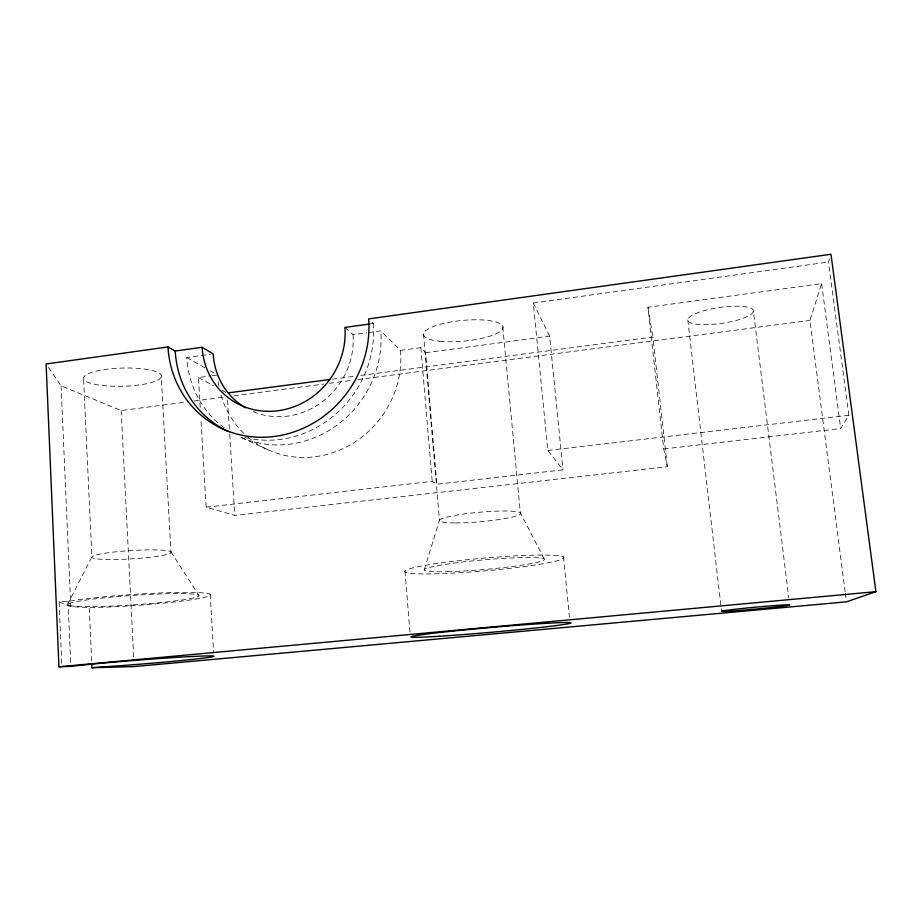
<?xml version="1.0" encoding="UTF-8"?>
<svg xmlns="http://www.w3.org/2000/svg" width="922" height="922" viewBox="0 0 922 922"><rect width="100%" height="100%" fill="white"/><g stroke="black" fill="none" stroke-linecap="round" stroke-linejoin="round"><path stroke-width="0.69" stroke-dasharray="4.61 3.46" d="M424.304 569.669L439.46 520.262L423.509 333.764M845.14 591.843L809.919 320.407L821.617 283.665L647.947 307.257L663.736 448.968L667.344 466.728L234.776 515.433L206.171 507.192L200.904 418.865M663.736 448.968L840.691 428.58L848.839 415.269L828.498 262.044L829.742 258.16M67.617 604.371L91.866 556.83L83.522 377.686M59.089 601.87L70.787 606.699L91.024 607.61A77.782 5.59 -3.9 0 0 198.23 598.666A77.782 5.59 -3.9 0 0 175.284 592.489A77.782 5.59 -3.9 0 0 68.009 601.421L59.089 601.87L61.878 667.055M370.46 323.887L373.295 323.495L371.428 321.651M206.171 507.192L432.211 481.342L436.832 484.223L562.985 469.851L547.806 450.478L533.296 303.004L828.498 262.044M224.184 427.727A101.731 95.012 -55.4 0 1 186.797 357.586L210.412 354.336M344.932 327.437L353.011 334.698L366.887 332.784M368.281 332.588L380.763 330.871L400.528 350.383L420.824 347.663L425.572 352.723L436.832 484.223M200.224 407.466L198.449 377.559L210.712 375.899M212.083 375.727L217.534 374.989M425.572 352.723L549.639 336.15L562.985 469.851M332.473 379.161L355.258 376.164M360.951 375.415L652.868 337.037L667.344 466.728M48.463 367.429L61.071 385.811L121.185 410.567L185.357 402.165M193.908 401.035L223.862 397.117M233.842 395.815L323.68 384.059M329.373 383.31L352.192 380.325M357.897 379.576L809.919 320.407M547.806 450.478L848.839 415.269M267.749 449.694L239.708 436.798A101.731 95.012 -55.4 0 0 338.005 424.362A101.731 95.012 -55.4 0 0 380.763 330.871M198.449 377.559L213.397 385.627M222.11 390.329L225.855 392.346M186.797 357.586L205.237 368.028M210.158 370.817L213.846 372.903M170.87 551.782L198.703 595.105M544.13 558.813L520.331 512.759L502.64 325.743M533.296 303.004L549.639 336.15M647.947 307.257L652.868 337.037M821.617 283.665L840.691 428.58M845.324 593.272L846.246 600.406M753.424 311.267A33.146 7.998 -8.2 0 1 703.209 324.659A33.146 7.998 -8.2 0 1 705.249 310.391A33.146 7.998 -8.2 0 1 753.424 311.267L788.806 597.917M687.812 320.003L721.546 611.263M563.48 556.853L569.45 617.21M420.824 347.663L432.211 481.342M405 571.202L409.99 632.527M227.538 400.136L229.601 432.867M229.693 434.297L234.776 515.433M210.181 594.183L213.604 651.693M161.258 377.167A39.035 9.105 -1.6 0 1 99.334 385.108A39.035 9.105 -1.6 0 1 106.837 369.238A39.035 9.105 -1.6 0 1 161.258 377.167L170.996 552.854A39.819 4.172 -3.5 0 1 107.736 559.481A39.819 4.172 -3.5 0 1 115.861 551.817A39.819 4.172 -3.5 0 1 170.996 552.854M121.185 410.567L133.725 657.939M89.238 607.978L91.727 662.042M61.071 385.811L70.787 606.699M68.009 601.421L70.856 666.41M400.528 350.383A95.611 89.837 -55.3 0 1 350.049 445.003A95.611 89.837 -55.3 0 1 247.96 437.109M243.892 433.409A95.611 89.837 -55.3 0 1 220.819 394.42M218.906 386.191A95.611 89.837 -55.3 0 1 218.226 381.996M353.011 334.698A73.334 68.482 -55.4 0 1 322.227 401.819A73.334 68.482 -55.4 0 1 251.625 410.97M373.295 323.495A104.048 96.948 -55.4 0 1 253.642 439.172M249.424 438.446A104.048 96.948 -55.4 0 1 242.451 436.786M439.736 341.244A39.98 10.373 -5.4 0 0 502.87 328.451A39.98 10.373 -5.4 0 0 447.239 322.654A39.98 10.373 -5.4 0 0 439.736 341.244M92.938 606.607A65.969 4.737 -3.9 0 0 198.553 596.338A65.969 4.737 -3.9 0 0 108.612 597.41A65.969 4.737 -3.9 0 0 92.938 606.607M455.572 522.947A40.833 4.76 -5.1 0 0 520.423 514.003A40.833 4.76 -5.1 0 0 464.181 513.969A40.833 4.76 -5.1 0 0 455.572 522.947M447.297 571.698A60.403 4.829 -5 0 0 543.968 560.092A60.403 4.829 -5 0 0 461.922 562.109A60.403 4.829 -5 0 0 447.297 571.698M434.527 573.83A79.799 6.385 -5 0 0 562.973 558.582A79.799 6.385 -5 0 0 455.848 560.991A79.799 6.385 -5 0 0 434.527 573.83"/><path stroke-width="1.38" d="M91.981 667.735L93.79 667.505A78.335 2.098 -4.5 0 0 201.734 658.331A78.335 2.098 -4.5 0 0 178.856 657.248A78.335 2.098 -4.5 0 0 70.856 666.41L58.95 666.756L46.1 363.983L167.988 346.949A105.488 98.147 -55.4 0 0 275.332 436.325A105.488 98.147 -55.4 0 0 368.639 318.897L830.976 254.265L875.9 591.67L846.431 601.836L134.163 666.571L91.981 667.735L91.785 663.471M167.988 346.949L175.203 351.028L202.137 347.283L213.189 353.956A73.334 68.482 -55.4 0 0 245.494 407.812M369.031 324.083L344.932 327.437A75.005 69.888 -55.4 0 1 278.548 410.67A75.005 69.888 -55.4 0 1 202.137 347.283M228.518 392.83L329.627 379.541M58.95 666.756L875.9 591.67M227.838 431.323A104.048 96.948 -55.4 0 1 175.203 351.028M439.748 636.215A80.375 2.397 -5 0 0 569.393 623.514A80.375 2.397 -5 0 0 461.91 630.187A80.375 2.397 -5 0 0 439.748 636.215M736.782 610.664A34.252 0.945 -5.3 0 0 789.681 605.051A34.252 0.945 -5.3 0 0 740.47 608.681A34.252 0.945 -5.3 0 0 736.782 610.664"/></g></svg>
